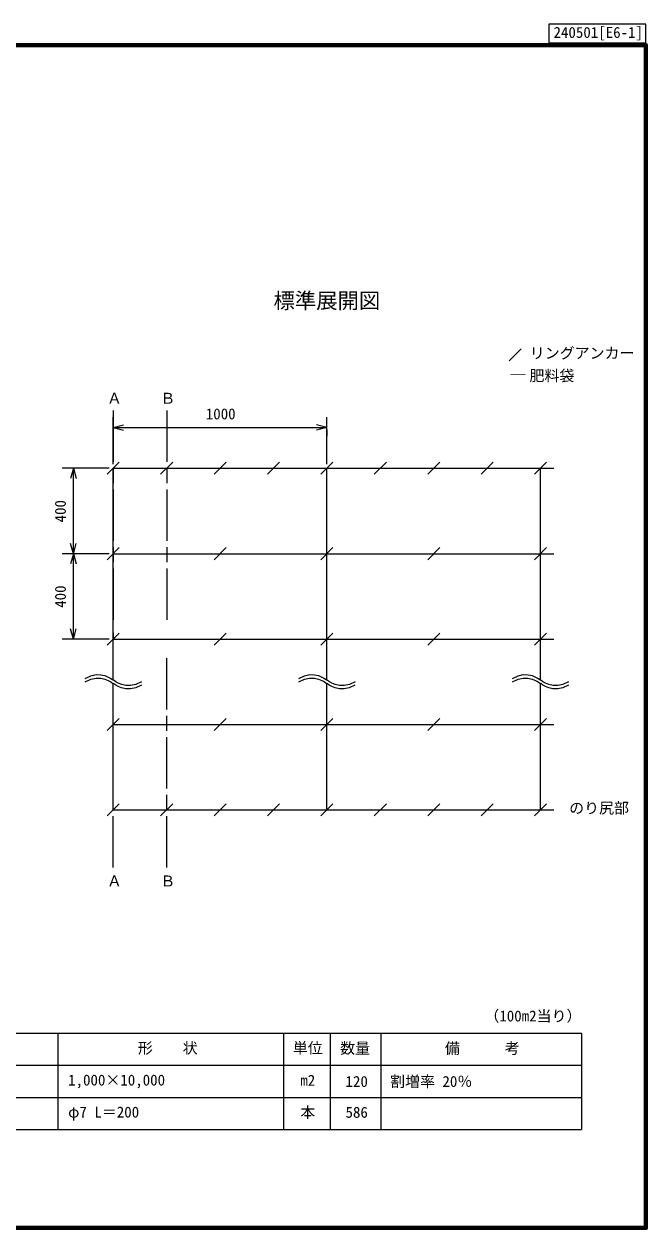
# Model space of a CAD drawing. Units: millimetres, scale not verified. Extents: x 200 to 8200, y 200 to 5838.
# Drawn here: x 5289 to 8200, y 200 to 5838 of the extents above; entities that cross this region are included whole.
import ezdxf
from ezdxf.enums import TextEntityAlignment as Align

# ---------------------------------------------------------------- set-up
doc = ezdxf.new("R2010")
doc.units = ezdxf.units.MM
doc.header["$LTSCALE"] = 20
doc.linetypes.add('CHAIN', pattern=[18.5, 12, -1.5, 3.5, -1.5])
for name, color, linetype, lineweight in [('C-BMK', 3, 'CHAIN', 13), ('C-DOC', 3, 'Continuous', 25), ('C-MTR-FRAM', 5, 'Continuous', 25), ('C-MTR-LINE', 5, 'Continuous', 13), ('C-STR', 7, 'Continuous', 25), ('C-STR-DIM', 1, 'Continuous', 13), ('C-STR-TXT', 7, 'Continuous', 25), ('C-TTL', 2, 'Continuous', 70)]:
    doc.layers.add(name, color=color, linetype=linetype, lineweight=lineweight)
doc.layers.add('C-MTR-TXT', color=5, linetype='Continuous')
doc.layers.add('C-TTL-TXT', color=7, linetype='Continuous')
doc.styles.add('ＭＳ ゴシック', font='')
doc.styles.get('ＭＳ ゴシック').set_extended_font_data('MS Gothic')

msp = doc.modelspace()

# ---------------------------------------------------------------- linework, layer by layer
at = {"layer": 'C-BMK'}
for p, q in [((5706.7, 4027.66), (5706.7, 3027.66)), ((5956.7, 4027.66), (5956.7, 3027.66)), ((5706.7, 2765.65), (5706.7, 2887.66)), ((5956.7, 1887.66), (5956.7, 2887.66)), ((5706.7, 1887.66), (5706.7, 2749.68))]:
    msp.add_line(p, q, dxfattribs=at)
at = {"layer": 'C-DOC'}
for p, q in [((8200, 5838), (7745, 5838)), ((7745, 5838), (7745, 5750)), ((8200, 5750), (8200, 5838)), ((7745, 5750), (8200, 5750))]:
    msp.add_line(p, q, dxfattribs=at)
at = {"layer": 'C-MTR-FRAM'}
for p, q in [((4686.43, 1111.48), (7898.77, 1111.48)), ((7898.77, 1111.48), (7898.77, 661.48)), ((4686.43, 661.48), (7898.77, 661.48))]:
    msp.add_line(p, q, dxfattribs=at)
at = {"layer": 'C-MTR-LINE'}
for p, q in [((5446.43, 1111.48), (5446.43, 961.48)), ((6504.06, 1111.48), (6504.06, 961.48)), ((6721.97, 1111.48), (6721.97, 961.48)), ((6958.88, 1111.48), (6958.88, 961.48)), ((4686.43, 961.48), (7898.77, 961.48)), ((5446.43, 961.48), (5446.43, 661.48)), ((6504.06, 961.48), (6504.06, 661.48)), ((6721.97, 961.48), (6721.97, 661.48)), ((6958.88, 961.48), (6958.88, 661.48)), ((4686.43, 811.48), (7898.77, 811.48))]:
    msp.add_line(p, q, dxfattribs=at)
at = {"layer": 'C-STR'}
for p, q in [((5678.41, 3729.38), (5734.98, 3785.95)), ((5928.41, 3729.38), (5984.98, 3785.95)), ((6178.41, 3729.38), (6234.98, 3785.95)), ((6428.41, 3729.38), (6484.98, 3785.95)), ((6678.41, 3729.38), (6734.98, 3785.95)), ((6928.41, 3729.38), (6984.98, 3785.95)), ((7178.41, 3729.38), (7234.98, 3785.95)), ((7428.41, 3729.38), (7484.98, 3785.95)), ((7678.41, 3729.38), (7734.98, 3785.95)), ((5706.7, 2765.65), (5706.7, 3757.66)), ((6706.7, 2765.65), (6706.7, 3757.66)), ((7706.7, 2765.65), (7706.7, 3757.66)), ((5678.41, 3329.38), (5734.98, 3385.95)), ((6178.41, 3329.38), (6234.98, 3385.95)), ((6678.41, 3329.38), (6734.98, 3385.95)), ((7178.41, 3329.38), (7234.98, 3385.95)), ((7678.41, 3329.38), (7734.98, 3385.95)), ((5678.41, 2929.38), (5734.98, 2985.95)), ((6178.41, 2929.38), (6234.98, 2985.95)), ((6678.41, 2929.38), (6734.98, 2985.95)), ((7178.41, 2929.38), (7234.98, 2985.95)), ((7678.41, 2929.38), (7734.98, 2985.95)), ((5706.7, 2157.66), (5706.7, 2749.68)), ((6706.7, 2157.66), (6706.7, 2749.68)), ((7706.7, 2157.66), (7706.7, 2749.68)), ((5678.41, 2529.38), (5734.98, 2585.95)), ((6178.41, 2529.38), (6234.98, 2585.95)), ((6678.41, 2529.38), (6734.98, 2585.95)), ((7178.41, 2529.38), (7234.98, 2585.95)), ((7678.41, 2529.38), (7734.98, 2585.95)), ((5678.41, 2129.38), (5734.98, 2185.95)), ((5928.41, 2129.38), (5984.98, 2185.95)), ((6178.41, 2129.38), (6234.98, 2185.95)), ((6428.41, 2129.38), (6484.98, 2185.95)), ((6678.41, 2129.38), (6734.98, 2185.95)), ((6928.41, 2129.38), (6984.98, 2185.95)), ((7178.41, 2129.38), (7234.98, 2185.95)), ((7428.41, 2129.38), (7484.98, 2185.95)), ((7678.41, 2129.38), (7734.98, 2185.95))]:
    msp.add_line(p, q, dxfattribs=at)
at = {"layer": 'C-STR', "color": 3}
for p, q in [((5706.7, 3757.66), (7769.7, 3757.66)), ((5706.7, 3357.66), (7769.7, 3357.66)), ((5706.7, 2987.66), (5706.7, 2957.66)), ((5706.7, 2957.66), (7769.7, 2957.66)), ((5706.7, 2557.66), (7769.7, 2557.66)), ((5706.7, 2157.66), (7769.7, 2157.66))]:
    msp.add_line(p, q, dxfattribs=at)
at = {"layer": 'C-STR'}
for points in [[(5574.79, 2757.7), (5648.16, 2802.32), (5703.66, 2749.91), (5706.49, 2749.74)], [(5575, 2773.61), (5648.37, 2818.23), (5703.87, 2765.83), (5706.7, 2765.65)], [(5838.4, 2757.7), (5765.03, 2713.08), (5709.53, 2765.48), (5706.7, 2765.65)], [(6574.79, 2757.7), (6648.16, 2802.32), (6703.66, 2749.91), (6706.49, 2749.74)], [(6575, 2773.61), (6648.37, 2818.23), (6703.87, 2765.83), (6706.7, 2765.65)], [(6838.4, 2757.7), (6765.03, 2713.08), (6709.53, 2765.48), (6706.7, 2765.65)], [(7574.79, 2757.7), (7648.16, 2802.32), (7703.66, 2749.91), (7706.49, 2749.74)], [(7575, 2773.61), (7648.37, 2818.23), (7703.87, 2765.83), (7706.7, 2765.65)], [(7838.4, 2757.7), (7765.03, 2713.08), (7709.53, 2765.48), (7706.7, 2765.65)], [(5838.18, 2741.78), (5764.81, 2697.16), (5709.31, 2749.57), (5706.49, 2749.74)], [(6838.18, 2741.78), (6764.81, 2697.16), (6709.31, 2749.57), (6706.49, 2749.74)], [(7838.18, 2741.78), (7764.81, 2697.16), (7709.31, 2749.57), (7706.49, 2749.74)]]:
    msp.add_open_spline(points, degree=3, dxfattribs=at)
at = {"layer": 'C-STR-DIM'}
for p, q in [((5706.7, 3777.66), (5706.7, 3997.66)), ((5706.7, 3948.67), (5754.99, 3961.61)), ((5706.7, 3948.67), (5754.99, 3935.72)), ((5706.7, 3948.67), (6706.7, 3948.67)), ((6706.7, 3948.67), (6658.4, 3961.61)), ((6706.7, 3948.67), (6658.4, 3935.72)), ((6706.7, 3777.66), (6706.7, 3997.66)), ((5706.7, 3937.66), (5706.7, 3908.67)), ((6706.7, 3937.66), (6706.7, 3908.67)), ((5686.7, 3757.66), (5466.7, 3757.66)), ((5520.09, 3757.66), (5507.15, 3709.37)), ((5520.09, 3357.66), (5520.09, 3757.66)), ((5520.09, 3757.66), (5533.03, 3709.37)), ((5520.09, 3357.66), (5507.15, 3405.96)), ((5520.09, 3357.66), (5533.03, 3405.96)), ((5686.7, 3357.66), (5466.7, 3357.66)), ((5520.09, 3357.66), (5507.15, 3309.37)), ((5520.09, 2957.66), (5520.09, 3357.66)), ((5520.09, 3357.66), (5533.03, 3309.37)), ((5520.09, 2957.66), (5507.15, 3005.96)), ((5520.09, 2957.66), (5533.03, 3005.96)), ((5686.7, 2957.66), (5466.7, 2957.66))]:
    msp.add_line(p, q, dxfattribs=at)
at = {"layer": 'C-STR-TXT'}
msp.add_line((7559.92, 4260.34), (7616.49, 4316.91), dxfattribs=at)
at = {"layer": 'C-TTL'}
msp.add_lwpolyline([(200, 200), (8200, 200), (8200, 5740), (200, 5740)], close=True, dxfattribs=at)

# ---------------------------------------------------------------- texts
at = {"layer": 'C-BMK', "style": 'ＭＳ ゴシック'}
for s, p in [('Ａ', (5712.05, 4044.47)), ('Ｂ', (5962.05, 4044.47)), ('Ａ', (5712.05, 1783.78)), ('Ｂ', (5962.05, 1783.78))]:
    msp.add_text(s, height=51.32, dxfattribs=at).set_placement(p, align=Align.BOTTOM_CENTER)
at = {"layer": 'C-DOC', "style": 'ＭＳ ゴシック'}
msp.add_text('240501[E6-1]', height=51.32, dxfattribs=at).set_placement((7767.45, 5758), align=Align.BOTTOM_LEFT)
at = {"layer": 'C-MTR-TXT', "style": 'ＭＳ ゴシック'}
for s, p in [('（100m2当り）', (7443.77, 1151.48)), ('\u3000形\u3000\u3000状\u3000', (5751.67, 1001.48)), ('数量', (6768.84, 1000.48)), ('1,000×10,000', (5495.33, 851.48)), ('φ7 L＝200', (5495.33, 701.48))]:
    msp.add_text(s, height=51.32, dxfattribs=at).set_placement(p, align=Align.BOTTOM_LEFT)
for s, p in [('単位', (6617.06, 1001.48)), ('\u3000備\u3000\u3000\u3000考\u3000', (7433.99, 1000.48)), ('m2', (6617.06, 850.48)), ('本', (6617.06, 700.48))]:
    msp.add_text(s, height=51.32, dxfattribs=at).set_placement(p, align=Align.BOTTOM_CENTER)
msp.add_text('120', height=51.32, dxfattribs=at).set_placement((6898.58, 885.96), align=Align.MIDDLE_RIGHT)
msp.add_text('割増率 20％', height=51.32, dxfattribs=at).set_placement((7002.65, 885.96), align=Align.MIDDLE_LEFT)
msp.add_text('586', height=51.32, dxfattribs=at).set_placement((6898.58, 700.48), align=Align.BOTTOM_RIGHT)
at = {"layer": 'C-STR-DIM', "color": 7, "style": 'ＭＳ ゴシック'}
msp.add_text('1000', height=51.32, dxfattribs=at).set_placement((6139.73, 3971.31), align=Align.BOTTOM_LEFT)
for p in [(5500.09, 3504.16), (5500.09, 3104.16)]:
    msp.add_text('400', height=51.32, rotation=90, dxfattribs=at).set_placement(p, align=Align.BOTTOM_LEFT)
at = {"layer": 'C-STR-TXT', "style": 'ＭＳ ゴシック'}
for s, p in [('リングアンカー', (7656.33, 4256.13)), ('肥料袋', (7655.06, 4150.48)), ('のり尻部', (7840.8, 2125.57))]:
    msp.add_text(s, height=51.32, dxfattribs=at).set_placement(p, align=Align.BOTTOM_LEFT)
at = {"layer": 'C-STR-TXT', "color": 3, "style": 'ＭＳ ゴシック', "width": 1.2}
msp.add_text('―', height=51.32, dxfattribs=at).set_placement((7560.06, 4154.48), align=Align.BOTTOM_LEFT)
at = {"layer": 'C-TTL-TXT', "style": 'ＭＳ ゴシック'}
msp.add_text('標準展開図', height=73.31, dxfattribs=at).set_placement((6456.7, 4484.06), align=Align.BOTTOM_LEFT)

doc.saveas('drawing.dxf')
